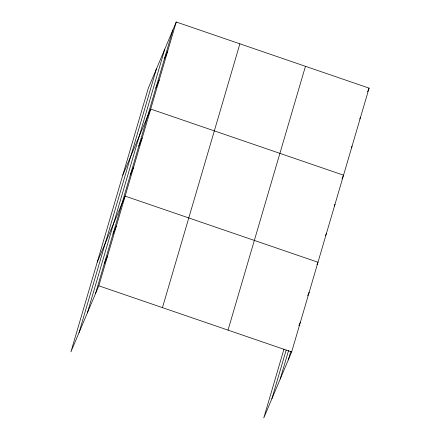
<?xml version="1.0" encoding="UTF-8"?>
<svg xmlns="http://www.w3.org/2000/svg" width="440" height="440" viewBox="0 0 440 440"><rect width="100%" height="100%" fill="white"/><g stroke="black" fill="none" stroke-linecap="round" stroke-linejoin="round"><path stroke-width="0.66" d="M79.008 332.701L156.442 68.882M87.351 312.945L164.786 49.132M95.453 293.772L172.887 29.953M176.248 22L148.346 88.061L70.906 351.874L98.813 285.813L176.248 22L369.094 88.127L291.654 351.94L263.753 418L283.976 349.102M162.454 307.637L239.888 43.824M228.019 330.121L305.454 66.303M271.854 398.827L286.159 350.075M280.197 379.071L288.591 350.471M288.299 359.898L290.774 351.445M164.368 58.977L167.728 51.018M155.854 87.995L159.214 80.042M122.788 175.12L150.695 109.059L343.536 175.186L341.985 178.855M138.815 146.031L142.175 138.078M130.3 175.054L133.661 167.096M97.234 262.18L125.142 196.119L317.983 262.246L316.949 264.693M113.003 233.97L116.364 226.017M104.231 263.868L107.591 255.915M367.543 91.795L369.094 88.127M359.799 118.982L360.575 117.145M351.28 148L352.055 146.168M334.246 206.041L335.022 204.204M325.468 235.67L326.502 233.222M307.659 295.812L309.21 292.144M298.881 325.716L300.432 322.041M98.813 285.813L291.654 351.94"/></g></svg>
